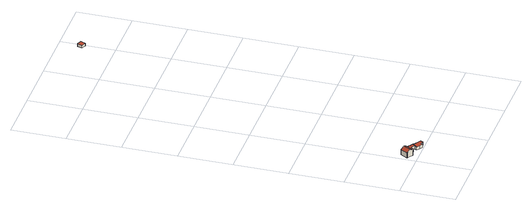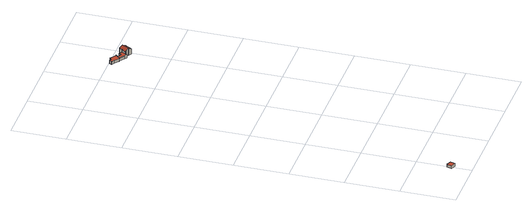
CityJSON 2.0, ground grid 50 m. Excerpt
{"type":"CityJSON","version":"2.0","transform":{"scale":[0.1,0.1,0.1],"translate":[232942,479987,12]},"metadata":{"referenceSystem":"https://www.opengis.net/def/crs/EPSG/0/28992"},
"CityObjects":{
"building1":{"type":"Building","attributes":{"measuredHeight":20.8,"roofType":"slanted","storeysAboveGround":2,"yearOfConstruction":1959,"name":"Building 4906-1788","class":"Residential","usage":"Pand in gebruik","is_single_part":"1","3dbag_tile":"3dbag_v210908_fd2cee53_4906","n_adjacent_buildings":1,"footprint_area":136.8,"bag_net_internal_area":138,"lod2_volume":593.8,"lod_max":2,"list_adjacent_buildings":"NL.IMBAG.Pand.1742100000006489","+energy-function":["woonfunctie"],"+energy-buildingType":"SFH","bdg_in_calculation":"yes"},"geometry":[{"type":"MultiSurface","lod":"2","boundaries":[[[0,1,2,3,4,5,6,7,8,9,10,11,12,13,14,15,16,17,18,19,20,21,22,23,24,25,26,27,28,29,30,31,32,33,34,35,36,37,38,39,40,41,42,43,44,45,46]],[[47,48,49,50,51,52,53,54,55,56]],[[57,58,59,60,61,62,63,64,65,66,67,68,69,70,71,72,73,74,75,76]],[[77,78,79,80,81,82,83,84,85,86,87,88,89,90,91,92,93,94,95,96]],[[97,98,99,100,101,102,54,53,52,103,104,105,106,107,108]],[[90,0,46,72,71],[0,109,110,111]],[[1,0,1,112,109,90,89]],[[0,109,112,1]],[[111,110,109,0]],[[55,39,38,56]],[[77,13,12,78]],[[99,76,75,100]],[[74,44,43,75]],[[102,41,40,54]],[[96,14,13,77]],[[81,9,8,82]],[[70,91,90,71]],[[104,30,29,28,27,107,106,105]],[[49,35,34,50]],[[86,4,3,87]],[[73,45,44,74]],[[103,31,30,104]],[[54,40,39,55]],[[60,23,22,61]],[[94,16,15,95]],[[50,34,33,51]],[[67,94,93,92,91,70,69,68]],[[82,8,7,83]],[[48,36,35,49]],[[58,25,24,23,60,59]],[[108,26,25,58,97]],[[66,17,16,67]],[[97,58,57,76,99,98]],[[107,27,26,108]],[[47,37,36,48]],[[72,46,45,73]],[[79,11,10,80]],[[85,5,4,86]],[[63,20,19,64]],[[51,33,32,31,103,52]],[[100,75,43,42,101]],[[64,19,18,17,66,65]],[[16,94,67]],[[61,22,21,20,63,62]],[[78,12,11,79]],[[2,1,89,88,87,3]],[[95,15,14,96]],[[80,10,9,81]],[[101,42,41,102]],[[56,38,37,47]],[[84,6,5,85]],[[83,7,6,84]]],"semantics":{"surfaces":[{"type":"GroundSurface"},{"type":"RoofSurface"},{"type":"WallSurface"}],"values":[0,1,1,1,1,2,2,2,2,2,2,2,2,2,2,2,2,2,2,2,2,2,2,2,2,2,2,2,2,2,2,2,2,2,2,2,2,2,2,2,2,2,2,2,2,2,2,2,2,2,2,2]}}]},
"building2":{"type":"Building","attributes":{"measuredHeight":15.35,"roofType":"horizontal","storeysAboveGround":1,"storeysBelowGround":0,"yearOfConstruction":1963,"name":"Building 4906-2231","class":"Unknown","usage":"Pand in gebruik","is_single_part":"1","3dbag_tile":"3dbag_v210908_fd2cee53_4906","n_adjacent_buildings":0,"footprint_area":24.64,"lod2_volume":62.35,"lod_max":2,"+energy-function":["overige gebruiksfunctie"],"+energy-buildingType":"SFH","bdg_in_calculation":"no"},"geometry":[{"type":"MultiSurface","lod":"2","boundaries":[[[113,114,115,116,117,118,119,120,121,122]],[[123,124,125,126,127,128,129,130,131,132]],[[113,122,131,130,129,114]],[[123,120,119,124]],[[124,119,118,117,126,125]],[[131,122,121,120,123,132]],[[115,114,129,128,127,126,117,116]]],"semantics":{"surfaces":[{"type":"GroundSurface"},{"type":"RoofSurface"},{"type":"WallSurface"}],"values":[0,1,2,2,2,2,2]}}]}
},
"vertices":[
[186,89,28],[188,87,28],[207,75,28],[238,55,28],[259,42,28],[256,38,28],[258,37,28],[245,16,28],[243,16,28],[242,15,28],[227,25,28],[222,28,28],[210,10,28],[209,8,28],[209,9,28],[180,26,28],[150,46,28],[163,67,28],[137,83,28],[131,87,28],[130,87,28],[127,82,28],[115,63,28],[114,62,28],[111,64,28],[85,81,28],[84,82,28],[81,84,28],[78,79,28],[60,52,28],[60,51,28],[59,51,28],[33,68,28],[5,86,28],[6,88,28],[4,89,28],[46,153,28],[46,152,28],[47,154,28],[77,135,28],[76,135,28],[96,123,28],[103,118,28],[104,118,28],[113,133,28],[116,131,28],[117,133,28],[46,152,80],[46,153,80],[4,89,80],[6,88,81],[5,86,81],[33,68,100],[34,69,100],[76,135,100],[77,135,100],[47,154,80],[85,82,60],[85,81,60],[111,64,60],[114,62,60],[115,63,60],[127,82,60],[130,87,60],[131,87,60],[137,83,60],[163,67,60],[150,46,60],[167,66,60],[183,86,60],[185,89,60],[186,89,60],[117,133,61],[116,131,61],[113,133,61],[104,118,60],[107,117,60],[209,8,58],[210,10,58],[222,28,58],[227,25,58],[242,15,58],[243,16,58],[245,16,58],[258,37,58],[256,38,58],[259,42,58],[238,55,58],[207,75,57],[188,87,57],[186,89,57],[185,89,57],[183,86,57],[167,66,57],[150,46,57],[180,26,57],[209,9,58],[85,81,80],[85,82,80],[107,117,80],[104,118,82],[103,118,82],[96,123,87],[59,51,82],[60,51,82],[60,52,82],[78,79,82],[81,84,82],[84,82,80],[186,89,56],[141,118,56],[141,118,28],[188,87,56],
[957,3292,8],[974,3337,8],[976,3337,8],[1018,3322,8],[1021,3320,8],[1003,3275,8],[1002,3273,8],[1001,3274,8],[957,3291,8],[956,3291,8],[1001,3274,33],[1002,3273,33],[1003,3275,33],[1021,3320,33],[1018,3322,33],[976,3337,34],[974,3337,34],[957,3292,33],[956,3291,33],[957,3291,33]
]}
